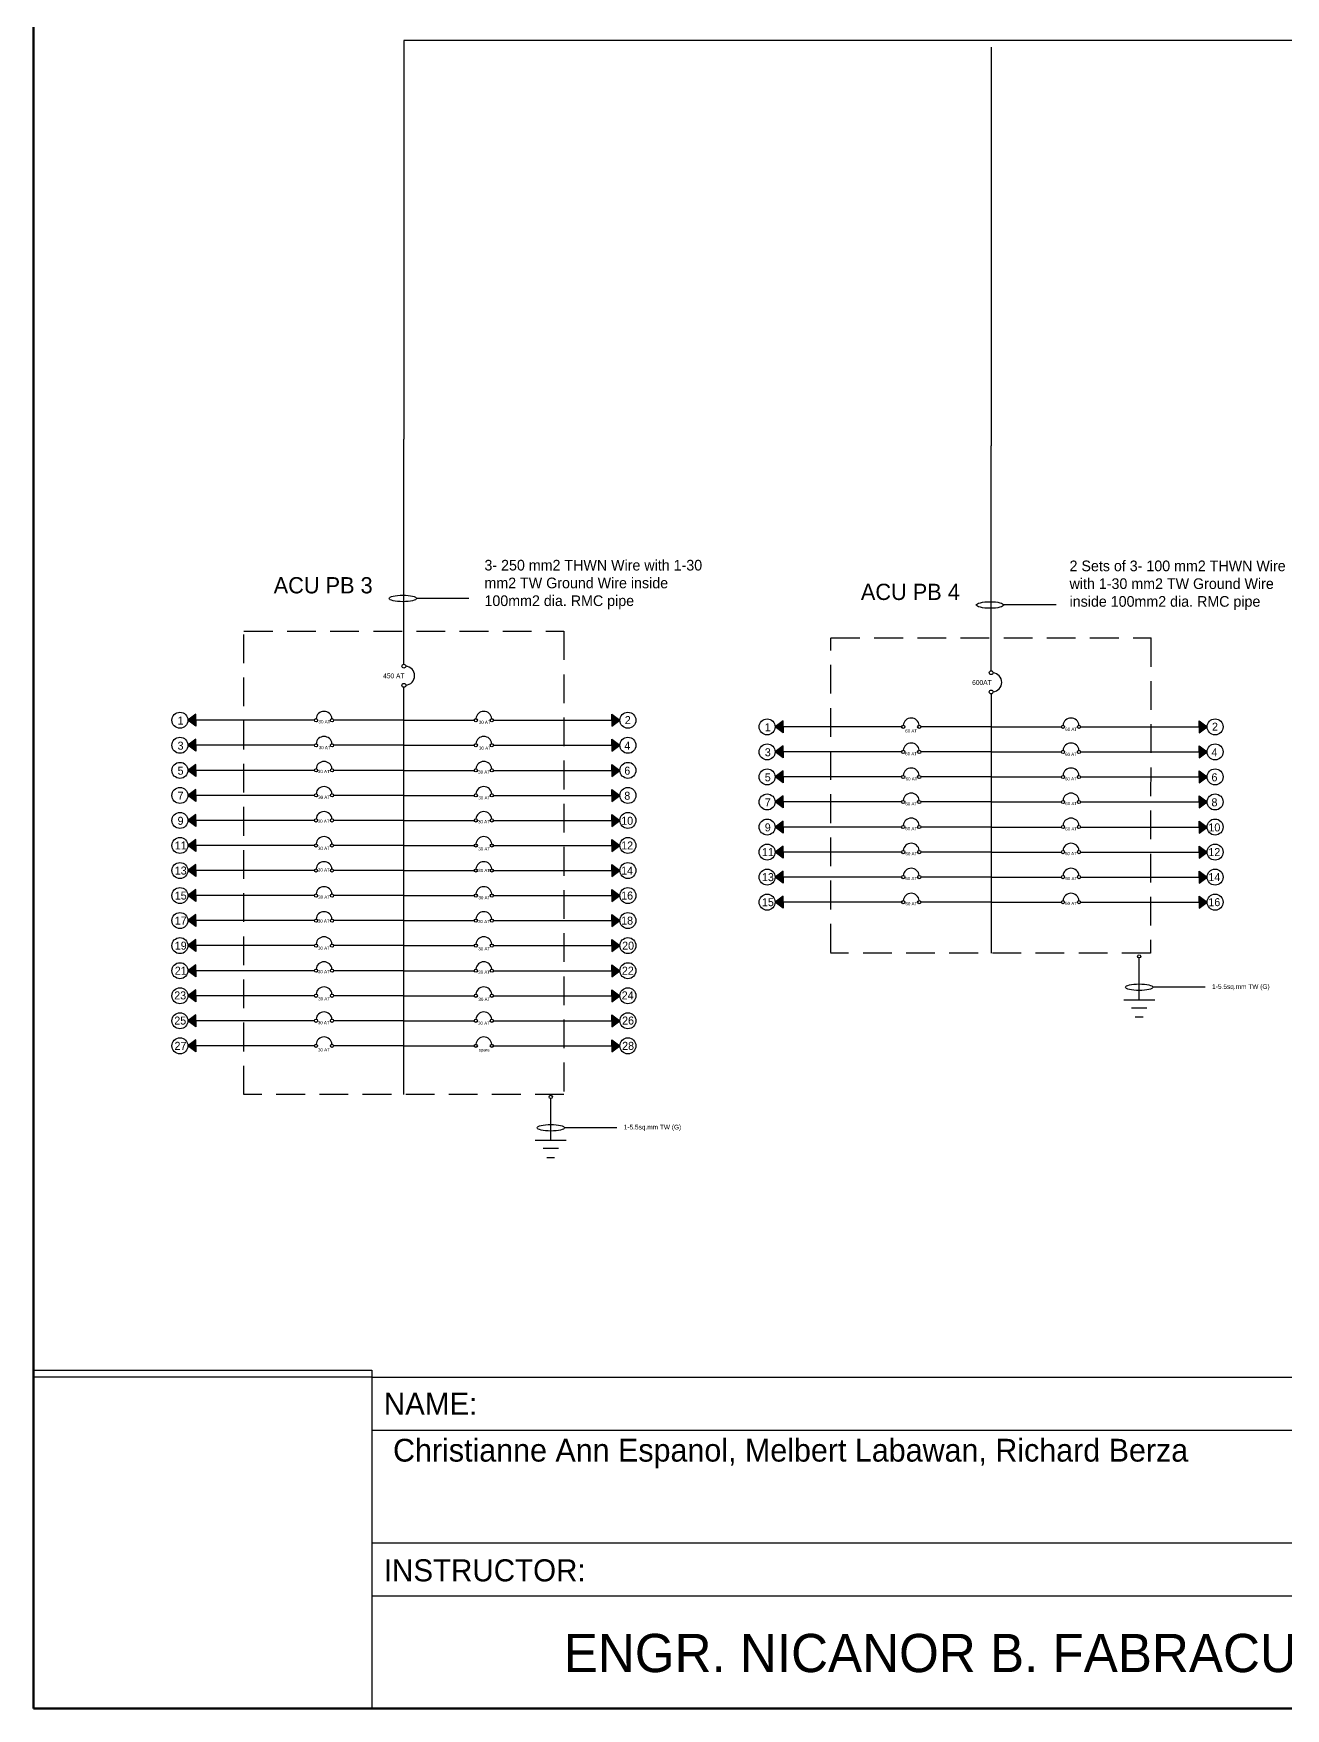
# Model space of a CAD drawing. Header units: inches. Extents: x -2 to 2474, y 1 to 287.
# Drawn here: x 2060.1 to 2198.3, y 1.3 to 186.2 of the extents above; entities that cross this region are included whole.
import ezdxf

# ---------------------------------------------------------------- set-up
doc = ezdxf.new("R2010")
doc.units = ezdxf.units.IN
doc.header["$MEASUREMENT"] = 0
doc.linetypes.add('ACAD_ISO02W100', pattern=[15, 12, -3])
doc.linetypes.add('HIDDEN2', pattern=[4.7625, 3.175, -1.5875])
doc.layers.add('LEGENDS', color=7, linetype='Continuous')
doc.layers.add('wire', color=7, linetype='ACAD_ISO02W100')
doc.layers.add('PIPING', color=7, linetype='Continuous', lineweight=70)
doc.styles.add('Annotative', font='txt')
picture_1 = doc.add_image_def('image1.png', size_in_pixel=(600, 600))

msp = doc.modelspace()

# ---------------------------------------------------------------- hatches: boundary and pattern name
at = {"lineweight": 30, "true_color": 0x000000}
h = msp.add_hatch(color=18, dxfattribs=at)
h.dxf.hatch_style = 1
h.paths.add_polyline_path([(2078.04426, 110.41132), (2078.04426, 111.07365), (2077.16116, 110.41132), (2078.04426, 109.749)])
h = msp.add_hatch(color=18, dxfattribs=at)
h.dxf.hatch_style = 1
h.paths.add_polyline_path([(2123.96554, 110.41132), (2123.96554, 109.749), (2124.84864, 110.41132), (2123.96554, 111.07365)])
h = msp.add_hatch(color=18, dxfattribs=at)
h.dxf.hatch_style = 1
h.paths.add_polyline_path([(2142.8717, 109.68302), (2142.8717, 110.34535), (2141.9886, 109.68302), (2142.8717, 109.0207)])
h = msp.add_hatch(color=18, dxfattribs=at)
h.dxf.hatch_style = 1
h.paths.add_polyline_path([(2188.79298, 109.68302), (2188.79298, 109.0207), (2189.67608, 109.68302), (2188.79298, 110.34535)])
h = msp.add_hatch(color=18, dxfattribs=at)
h.dxf.hatch_style = 1
h.paths.add_polyline_path([(2078.04426, 107.64683), (2078.04426, 108.30916), (2077.16116, 107.64683), (2078.04426, 106.98451)])
h = msp.add_hatch(color=18, dxfattribs=at)
h.dxf.hatch_style = 1
h.paths.add_polyline_path([(2123.96554, 107.64683), (2123.96554, 106.98451), (2124.84864, 107.64683), (2123.96554, 108.30916)])
h = msp.add_hatch(color=18, dxfattribs=at)
h.dxf.hatch_style = 1
h.paths.add_polyline_path([(2142.8717, 106.91853), (2142.8717, 107.58086), (2141.9886, 106.91853), (2142.8717, 106.25621)])
h = msp.add_hatch(color=18, dxfattribs=at)
h.dxf.hatch_style = 1
h.paths.add_polyline_path([(2188.79298, 106.91853), (2188.79298, 106.25621), (2189.67608, 106.91853), (2188.79298, 107.58086)])
h = msp.add_hatch(color=18, dxfattribs=at)
h.dxf.hatch_style = 1
h.paths.add_polyline_path([(2078.04426, 104.88234), (2078.04426, 105.54467), (2077.16116, 104.88234), (2078.04426, 104.22002)])
h = msp.add_hatch(color=18, dxfattribs=at)
h.dxf.hatch_style = 1
h.paths.add_polyline_path([(2123.96554, 104.88234), (2123.96554, 104.22002), (2124.84864, 104.88234), (2123.96554, 105.54467)])
h = msp.add_hatch(color=18, dxfattribs=at)
h.dxf.hatch_style = 1
h.paths.add_polyline_path([(2142.8717, 104.15404), (2142.8717, 104.81637), (2141.9886, 104.15404), (2142.8717, 103.49171)])
h = msp.add_hatch(color=18, dxfattribs=at)
h.dxf.hatch_style = 1
h.paths.add_polyline_path([(2188.79298, 104.15404), (2188.79298, 103.49171), (2189.67608, 104.15404), (2188.79298, 104.81637)])
h = msp.add_hatch(color=18, dxfattribs=at)
h.dxf.hatch_style = 1
h.paths.add_polyline_path([(2078.04426, 102.11785), (2078.04426, 102.78018), (2077.16116, 102.11785), (2078.04426, 101.45552)])
h = msp.add_hatch(color=18, dxfattribs=at)
h.dxf.hatch_style = 1
h.paths.add_polyline_path([(2123.96554, 102.11785), (2123.96554, 101.45552), (2124.84864, 102.11785), (2123.96554, 102.78018)])
h = msp.add_hatch(color=18, dxfattribs=at)
h.dxf.hatch_style = 1
h.paths.add_polyline_path([(2142.8717, 101.38955), (2142.8717, 102.05188), (2141.9886, 101.38955), (2142.8717, 100.72722)])
h = msp.add_hatch(color=18, dxfattribs=at)
h.dxf.hatch_style = 1
h.paths.add_polyline_path([(2188.79298, 101.38955), (2188.79298, 100.72722), (2189.67608, 101.38955), (2188.79298, 102.05188)])
h = msp.add_hatch(color=18, dxfattribs=at)
h.dxf.hatch_style = 1
h.paths.add_polyline_path([(2078.04426, 99.35336), (2078.04426, 100.01568), (2077.16116, 99.35336), (2078.04426, 98.69103)])
h = msp.add_hatch(color=18, dxfattribs=at)
h.dxf.hatch_style = 1
h.paths.add_polyline_path([(2123.96554, 99.35336), (2123.96554, 98.69103), (2124.84864, 99.35336), (2123.96554, 100.01568)])
h = msp.add_hatch(color=18, dxfattribs=at)
h.dxf.hatch_style = 1
h.paths.add_polyline_path([(2142.8717, 98.62506), (2142.8717, 99.28738), (2141.9886, 98.62506), (2142.8717, 97.96273)])
h = msp.add_hatch(color=18, dxfattribs=at)
h.dxf.hatch_style = 1
h.paths.add_polyline_path([(2188.79298, 98.62506), (2188.79298, 97.96273), (2189.67608, 98.62506), (2188.79298, 99.28738)])
h = msp.add_hatch(color=18, dxfattribs=at)
h.dxf.hatch_style = 1
h.paths.add_polyline_path([(2078.04426, 96.58887), (2078.04426, 97.25119), (2077.16116, 96.58887), (2078.04426, 95.92654)])
h = msp.add_hatch(color=18, dxfattribs=at)
h.dxf.hatch_style = 1
h.paths.add_polyline_path([(2123.96554, 96.58887), (2123.96554, 95.92654), (2124.84864, 96.58887), (2123.96554, 97.25119)])
h = msp.add_hatch(color=18, dxfattribs=at)
h.dxf.hatch_style = 1
h.paths.add_polyline_path([(2142.8717, 95.86057), (2142.8717, 96.52289), (2141.9886, 95.86057), (2142.8717, 95.19824)])
h = msp.add_hatch(color=18, dxfattribs=at)
h.dxf.hatch_style = 1
h.paths.add_polyline_path([(2188.79298, 95.86057), (2188.79298, 95.19824), (2189.67608, 95.86057), (2188.79298, 96.52289)])
h = msp.add_hatch(color=18, dxfattribs=at)
h.dxf.hatch_style = 1
h.paths.add_polyline_path([(2078.04426, 93.82437), (2078.04426, 94.4867), (2077.16116, 93.82437), (2078.04426, 93.16205)])
h = msp.add_hatch(color=18, dxfattribs=at)
h.dxf.hatch_style = 1
h.paths.add_polyline_path([(2123.96554, 93.82437), (2123.96554, 93.16205), (2124.84864, 93.82437), (2123.96554, 94.4867)])
h = msp.add_hatch(color=18, dxfattribs=at)
h.dxf.hatch_style = 1
h.paths.add_polyline_path([(2142.8717, 93.09607), (2142.8717, 93.7584), (2141.9886, 93.09607), (2142.8717, 92.43375)])
h = msp.add_hatch(color=18, dxfattribs=at)
h.dxf.hatch_style = 1
h.paths.add_polyline_path([(2188.79298, 93.09607), (2188.79298, 92.43375), (2189.67608, 93.09607), (2188.79298, 93.7584)])
h = msp.add_hatch(color=18, dxfattribs=at)
h.dxf.hatch_style = 1
h.paths.add_polyline_path([(2078.04426, 91.05988), (2078.04426, 91.72221), (2077.16116, 91.05988), (2078.04426, 90.39756)])
h = msp.add_hatch(color=18, dxfattribs=at)
h.dxf.hatch_style = 1
h.paths.add_polyline_path([(2123.96554, 91.05988), (2123.96554, 90.39756), (2124.84864, 91.05988), (2123.96554, 91.72221)])
h = msp.add_hatch(color=18, dxfattribs=at)
h.dxf.hatch_style = 1
h.paths.add_polyline_path([(2142.8717, 90.33158), (2142.8717, 90.99391), (2141.9886, 90.33158), (2142.8717, 89.66926)])
h = msp.add_hatch(color=18, dxfattribs=at)
h.dxf.hatch_style = 1
h.paths.add_polyline_path([(2188.79298, 90.33158), (2188.79298, 89.66926), (2189.67608, 90.33158), (2188.79298, 90.99391)])
h = msp.add_hatch(color=18, dxfattribs=at)
h.dxf.hatch_style = 1
h.paths.add_polyline_path([(2078.04426, 88.29539), (2078.04426, 88.95772), (2077.16116, 88.29539), (2078.04426, 87.63306)])
h = msp.add_hatch(color=18, dxfattribs=at)
h.dxf.hatch_style = 1
h.paths.add_polyline_path([(2123.96554, 88.29539), (2123.96554, 87.63306), (2124.84864, 88.29539), (2123.96554, 88.95772)])
h = msp.add_hatch(color=18, dxfattribs=at)
h.dxf.hatch_style = 1
h.paths.add_polyline_path([(2078.04426, 85.5309), (2078.04426, 86.19323), (2077.16116, 85.5309), (2078.04426, 84.86857)])
h = msp.add_hatch(color=18, dxfattribs=at)
h.dxf.hatch_style = 1
h.paths.add_polyline_path([(2123.96554, 85.5309), (2123.96554, 84.86857), (2124.84864, 85.5309), (2123.96554, 86.19323)])
h = msp.add_hatch(color=18, dxfattribs=at)
h.dxf.hatch_style = 1
h.paths.add_polyline_path([(2078.04426, 82.76641), (2078.04426, 83.42873), (2077.16116, 82.76641), (2078.04426, 82.10408)])
h = msp.add_hatch(color=18, dxfattribs=at)
h.dxf.hatch_style = 1
h.paths.add_polyline_path([(2123.96554, 82.76641), (2123.96554, 82.10408), (2124.84864, 82.76641), (2123.96554, 83.42873)])
h = msp.add_hatch(color=18, dxfattribs=at)
h.dxf.hatch_style = 1
h.paths.add_polyline_path([(2078.04426, 80.00192), (2078.04426, 80.66424), (2077.16116, 80.00192), (2078.04426, 79.33959)])
h = msp.add_hatch(color=18, dxfattribs=at)
h.dxf.hatch_style = 1
h.paths.add_polyline_path([(2123.96554, 80.00192), (2123.96554, 79.33959), (2124.84864, 80.00192), (2123.96554, 80.66424)])
h = msp.add_hatch(color=18, dxfattribs=at)
h.dxf.hatch_style = 1
h.paths.add_polyline_path([(2078.04426, 77.23742), (2078.04426, 77.89975), (2077.16116, 77.23742), (2078.04426, 76.5751)])
h = msp.add_hatch(color=18, dxfattribs=at)
h.dxf.hatch_style = 1
h.paths.add_polyline_path([(2123.96554, 77.23742), (2123.96554, 76.5751), (2124.84864, 77.23742), (2123.96554, 77.89975)])
h = msp.add_hatch(color=18, dxfattribs=at)
h.dxf.hatch_style = 1
h.paths.add_polyline_path([(2078.04426, 74.47293), (2078.04426, 75.13526), (2077.16116, 74.47293), (2078.04426, 73.81061)])
h = msp.add_hatch(color=18, dxfattribs=at)
h.dxf.hatch_style = 1
h.paths.add_polyline_path([(2123.96554, 74.47293), (2123.96554, 73.81061), (2124.84864, 74.47293), (2123.96554, 75.13526)])

# ---------------------------------------------------------------- linework, layer by layer
at = {"lineweight": 30}
for p, q in [((2101.0049, 185.43087), (2101.0049, 141.43507)), ((2267.52465, 185.43087), (2101.0049, 185.43087)), ((2165.83234, 184.70257), (2165.83234, 140.70676)), ((2101.0049, 129.07164), (2101.0049, 141.43507)), ((2165.83234, 128.34334), (2165.83234, 140.70676)), ((2101.0049, 116.59675), (2101.0049, 129.07164)), ((2165.83234, 115.86845), (2165.83234, 128.34334)), ((2102.38823, 123.90108), (2108.17639, 123.90108)), ((2167.21568, 123.17277), (2173.00383, 123.17277)), ((2101.0049, 69.08353), (2101.0049, 114.05354)), ((2165.85767, 84.7176), (2165.85767, 113.31364)), ((2078.04426, 111.07365), (2077.16116, 110.41132)), ((2078.04426, 110.41132), (2078.04426, 111.07365)), ((2123.96554, 111.07365), (2124.84864, 110.41132)), ((2123.96554, 110.41132), (2123.96554, 111.07365)), ((2077.16116, 110.41132), (2077.16116, 110.41132)), ((2078.04426, 109.749), (2077.16116, 110.41132)), ((2078.04426, 110.41132), (2078.04426, 109.749)), ((2083.34287, 110.41132), (2078.04426, 110.41132)), ((2091.12537, 110.41132), (2083.34287, 110.41132)), ((2101.0049, 110.41132), (2093.24471, 110.41132)), ((2101.0049, 110.41132), (2108.76509, 110.41132)), ((2110.88443, 110.41132), (2118.66693, 110.41132)), ((2118.66693, 110.41132), (2123.96554, 110.41132)), ((2123.96554, 109.749), (2124.84864, 110.41132)), ((2123.96554, 110.41132), (2123.96554, 109.749)), ((2124.84864, 110.41132), (2124.84864, 110.41132)), ((2142.8717, 110.34535), (2141.9886, 109.68302)), ((2141.9886, 109.68302), (2141.9886, 109.68302)), ((2142.8717, 109.0207), (2141.9886, 109.68302)), ((2142.8717, 109.68302), (2142.8717, 110.34535)), ((2142.8717, 109.68302), (2142.8717, 109.0207)), ((2148.17031, 109.68302), (2142.8717, 109.68302)), ((2155.95282, 109.68302), (2148.17031, 109.68302)), ((2165.83234, 109.68302), (2158.07216, 109.68302)), ((2165.83234, 109.68302), (2173.59253, 109.68302)), ((2175.71187, 109.68302), (2183.49437, 109.68302)), ((2183.49437, 109.68302), (2188.79298, 109.68302)), ((2188.79298, 110.34535), (2189.67608, 109.68302)), ((2188.79298, 109.68302), (2188.79298, 110.34535)), ((2188.79298, 109.0207), (2189.67608, 109.68302)), ((2188.79298, 109.68302), (2188.79298, 109.0207)), ((2189.67608, 109.68302), (2189.67608, 109.68302)), ((2078.04426, 108.30916), (2077.16116, 107.64683)), ((2077.16116, 107.64683), (2077.16116, 107.64683)), ((2078.04426, 106.98451), (2077.16116, 107.64683)), ((2078.04426, 107.64683), (2078.04426, 108.30916)), ((2078.04426, 107.64683), (2078.04426, 106.98451)), ((2083.34287, 107.64683), (2078.04426, 107.64683)), ((2091.12537, 107.64683), (2083.34287, 107.64683)), ((2101.0049, 107.64683), (2093.24471, 107.64683)), ((2101.0049, 107.64683), (2108.76509, 107.64683)), ((2110.88443, 107.64683), (2118.66693, 107.64683)), ((2118.66693, 107.64683), (2123.96554, 107.64683)), ((2123.96554, 108.30916), (2124.84864, 107.64683)), ((2123.96554, 107.64683), (2123.96554, 108.30916)), ((2123.96554, 106.98451), (2124.84864, 107.64683)), ((2123.96554, 107.64683), (2123.96554, 106.98451)), ((2124.84864, 107.64683), (2124.84864, 107.64683)), ((2142.8717, 107.58086), (2141.9886, 106.91853)), ((2142.8717, 106.91853), (2142.8717, 107.58086)), ((2188.79298, 107.58086), (2189.67608, 106.91853)), ((2188.79298, 106.91853), (2188.79298, 107.58086)), ((2078.04426, 105.54467), (2077.16116, 104.88234)), ((2078.04426, 104.88234), (2078.04426, 105.54467)), ((2123.96554, 105.54467), (2124.84864, 104.88234)), ((2123.96554, 104.88234), (2123.96554, 105.54467)), ((2141.9886, 106.91853), (2141.9886, 106.91853)), ((2142.8717, 106.25621), (2141.9886, 106.91853)), ((2142.8717, 106.91853), (2142.8717, 106.25621)), ((2148.17031, 106.91853), (2142.8717, 106.91853)), ((2155.95282, 106.91853), (2148.17031, 106.91853)), ((2165.83234, 106.91853), (2158.07216, 106.91853)), ((2165.83234, 106.91853), (2173.59253, 106.91853)), ((2175.71187, 106.91853), (2183.49437, 106.91853)), ((2183.49437, 106.91853), (2188.79298, 106.91853)), ((2188.79298, 106.25621), (2189.67608, 106.91853)), ((2188.79298, 106.91853), (2188.79298, 106.25621)), ((2189.67608, 106.91853), (2189.67608, 106.91853)), ((2077.16116, 104.88234), (2077.16116, 104.88234)), ((2078.04426, 104.22002), (2077.16116, 104.88234)), ((2078.04426, 104.88234), (2078.04426, 104.22002)), ((2083.34287, 104.88234), (2078.04426, 104.88234)), ((2091.12537, 104.88234), (2083.34287, 104.88234)), ((2101.0049, 104.88234), (2093.24471, 104.88234)), ((2101.0049, 104.88234), (2108.76509, 104.88234)), ((2110.88443, 104.88234), (2118.66693, 104.88234)), ((2118.66693, 104.88234), (2123.96554, 104.88234)), ((2123.96554, 104.22002), (2124.84864, 104.88234)), ((2123.96554, 104.88234), (2123.96554, 104.22002)), ((2124.84864, 104.88234), (2124.84864, 104.88234)), ((2142.8717, 104.81637), (2141.9886, 104.15404)), ((2141.9886, 104.15404), (2141.9886, 104.15404)), ((2142.8717, 103.49171), (2141.9886, 104.15404)), ((2142.8717, 104.15404), (2142.8717, 104.81637)), ((2142.8717, 104.15404), (2142.8717, 103.49171)), ((2148.17031, 104.15404), (2142.8717, 104.15404)), ((2155.95282, 104.15404), (2148.17031, 104.15404)), ((2165.83234, 104.15404), (2158.07216, 104.15404)), ((2165.83234, 104.15404), (2173.59253, 104.15404)), ((2175.71187, 104.15404), (2183.49437, 104.15404)), ((2183.49437, 104.15404), (2188.79298, 104.15404)), ((2188.79298, 104.81637), (2189.67608, 104.15404)), ((2188.79298, 104.15404), (2188.79298, 104.81637)), ((2188.79298, 103.49171), (2189.67608, 104.15404)), ((2188.79298, 104.15404), (2188.79298, 103.49171)), ((2189.67608, 104.15404), (2189.67608, 104.15404)), ((2078.04426, 102.78018), (2077.16116, 102.11785)), ((2077.16116, 102.11785), (2077.16116, 102.11785)), ((2078.04426, 101.45552), (2077.16116, 102.11785)), ((2078.04426, 102.11785), (2078.04426, 102.78018)), ((2078.04426, 102.11785), (2078.04426, 101.45552)), ((2083.34287, 102.11785), (2078.04426, 102.11785)), ((2091.12537, 102.11785), (2083.34287, 102.11785)), ((2101.0049, 102.11785), (2093.24471, 102.11785)), ((2101.0049, 102.11785), (2108.76509, 102.11785)), ((2110.88443, 102.11785), (2118.66693, 102.11785)), ((2118.66693, 102.11785), (2123.96554, 102.11785)), ((2123.96554, 102.78018), (2124.84864, 102.11785)), ((2123.96554, 102.11785), (2123.96554, 102.78018)), ((2123.96554, 101.45552), (2124.84864, 102.11785)), ((2123.96554, 102.11785), (2123.96554, 101.45552)), ((2124.84864, 102.11785), (2124.84864, 102.11785)), ((2142.8717, 102.05188), (2141.9886, 101.38955)), ((2142.8717, 101.38955), (2142.8717, 102.05188)), ((2188.79298, 102.05188), (2189.67608, 101.38955)), ((2188.79298, 101.38955), (2188.79298, 102.05188)), ((2078.04426, 100.01568), (2077.16116, 99.35336)), ((2078.04426, 99.35336), (2078.04426, 100.01568)), ((2123.96554, 100.01568), (2124.84864, 99.35336)), ((2123.96554, 99.35336), (2123.96554, 100.01568)), ((2141.9886, 101.38955), (2141.9886, 101.38955)), ((2142.8717, 100.72722), (2141.9886, 101.38955)), ((2142.8717, 101.38955), (2142.8717, 100.72722)), ((2148.17031, 101.38955), (2142.8717, 101.38955)), ((2155.95282, 101.38955), (2148.17031, 101.38955)), ((2165.83234, 101.38955), (2158.07216, 101.38955)), ((2165.83234, 101.38955), (2173.59253, 101.38955)), ((2175.71187, 101.38955), (2183.49437, 101.38955)), ((2183.49437, 101.38955), (2188.79298, 101.38955)), ((2188.79298, 100.72722), (2189.67608, 101.38955)), ((2188.79298, 101.38955), (2188.79298, 100.72722)), ((2189.67608, 101.38955), (2189.67608, 101.38955)), ((2077.16116, 99.35336), (2077.16116, 99.35336)), ((2078.04426, 98.69103), (2077.16116, 99.35336)), ((2078.04426, 99.35336), (2078.04426, 98.69103)), ((2083.34287, 99.35336), (2078.04426, 99.35336)), ((2091.12537, 99.35336), (2083.34287, 99.35336)), ((2101.0049, 99.35336), (2093.24471, 99.35336)), ((2101.0049, 99.35336), (2108.76509, 99.35336)), ((2110.88443, 99.35336), (2118.66693, 99.35336)), ((2118.66693, 99.35336), (2123.96554, 99.35336)), ((2123.96554, 98.69103), (2124.84864, 99.35336)), ((2123.96554, 99.35336), (2123.96554, 98.69103)), ((2124.84864, 99.35336), (2124.84864, 99.35336)), ((2142.8717, 99.28738), (2141.9886, 98.62506)), ((2141.9886, 98.62506), (2141.9886, 98.62506)), ((2142.8717, 97.96273), (2141.9886, 98.62506)), ((2142.8717, 98.62506), (2142.8717, 99.28738)), ((2142.8717, 98.62506), (2142.8717, 97.96273)), ((2148.17031, 98.62506), (2142.8717, 98.62506)), ((2155.95282, 98.62506), (2148.17031, 98.62506)), ((2165.83234, 98.62506), (2158.07216, 98.62506)), ((2165.83234, 98.62506), (2173.59253, 98.62506)), ((2175.71187, 98.62506), (2183.49437, 98.62506)), ((2183.49437, 98.62506), (2188.79298, 98.62506)), ((2188.79298, 99.28738), (2189.67608, 98.62506)), ((2188.79298, 98.62506), (2188.79298, 99.28738)), ((2188.79298, 97.96273), (2189.67608, 98.62506)), ((2188.79298, 98.62506), (2188.79298, 97.96273)), ((2189.67608, 98.62506), (2189.67608, 98.62506)), ((2078.04426, 97.25119), (2077.16116, 96.58887)), ((2077.16116, 96.58887), (2077.16116, 96.58887)), ((2078.04426, 95.92654), (2077.16116, 96.58887)), ((2078.04426, 96.58887), (2078.04426, 97.25119)), ((2078.04426, 96.58887), (2078.04426, 95.92654)), ((2083.34287, 96.58887), (2078.04426, 96.58887)), ((2091.12537, 96.58887), (2083.34287, 96.58887)), ((2101.0049, 96.58887), (2093.24471, 96.58887)), ((2101.0049, 96.58887), (2108.76509, 96.58887)), ((2110.88443, 96.58887), (2118.66693, 96.58887)), ((2118.66693, 96.58887), (2123.96554, 96.58887)), ((2123.96554, 97.25119), (2124.84864, 96.58887)), ((2123.96554, 96.58887), (2123.96554, 97.25119)), ((2123.96554, 95.92654), (2124.84864, 96.58887)), ((2123.96554, 96.58887), (2123.96554, 95.92654)), ((2124.84864, 96.58887), (2124.84864, 96.58887)), ((2142.8717, 96.52289), (2141.9886, 95.86057)), ((2142.8717, 95.86057), (2142.8717, 96.52289)), ((2188.79298, 96.52289), (2189.67608, 95.86057)), ((2188.79298, 95.86057), (2188.79298, 96.52289)), ((2078.04426, 94.4867), (2077.16116, 93.82437)), ((2078.04426, 93.82437), (2078.04426, 94.4867)), ((2123.96554, 94.4867), (2124.84864, 93.82437)), ((2123.96554, 93.82437), (2123.96554, 94.4867)), ((2141.9886, 95.86057), (2141.9886, 95.86057)), ((2142.8717, 95.19824), (2141.9886, 95.86057)), ((2142.8717, 95.86057), (2142.8717, 95.19824)), ((2148.17031, 95.86057), (2142.8717, 95.86057)), ((2155.95282, 95.86057), (2148.17031, 95.86057)), ((2165.83234, 95.86057), (2158.07216, 95.86057)), ((2165.83234, 95.86057), (2173.59253, 95.86057)), ((2175.71187, 95.86057), (2183.49437, 95.86057)), ((2183.49437, 95.86057), (2188.79298, 95.86057)), ((2188.79298, 95.19824), (2189.67608, 95.86057)), ((2188.79298, 95.86057), (2188.79298, 95.19824)), ((2189.67608, 95.86057), (2189.67608, 95.86057)), ((2077.16116, 93.82437), (2077.16116, 93.82437)), ((2078.04426, 93.16205), (2077.16116, 93.82437)), ((2078.04426, 93.82437), (2078.04426, 93.16205)), ((2083.34287, 93.82437), (2078.04426, 93.82437)), ((2091.12537, 93.82437), (2083.34287, 93.82437)), ((2101.0049, 93.82437), (2093.24471, 93.82437)), ((2101.0049, 93.82437), (2108.76509, 93.82437)), ((2110.88443, 93.82437), (2118.66693, 93.82437)), ((2118.66693, 93.82437), (2123.96554, 93.82437)), ((2123.96554, 93.16205), (2124.84864, 93.82437)), ((2123.96554, 93.82437), (2123.96554, 93.16205)), ((2124.84864, 93.82437), (2124.84864, 93.82437)), ((2142.8717, 93.7584), (2141.9886, 93.09607)), ((2141.9886, 93.09607), (2141.9886, 93.09607)), ((2142.8717, 92.43375), (2141.9886, 93.09607)), ((2142.8717, 93.09607), (2142.8717, 93.7584)), ((2142.8717, 93.09607), (2142.8717, 92.43375)), ((2148.17031, 93.09607), (2142.8717, 93.09607)), ((2155.95282, 93.09607), (2148.17031, 93.09607)), ((2165.83234, 93.09607), (2158.07216, 93.09607)), ((2165.83234, 93.09607), (2173.59253, 93.09607)), ((2175.71187, 93.09607), (2183.49437, 93.09607)), ((2183.49437, 93.09607), (2188.79298, 93.09607)), ((2188.79298, 93.7584), (2189.67608, 93.09607)), ((2188.79298, 93.09607), (2188.79298, 93.7584)), ((2188.79298, 92.43375), (2189.67608, 93.09607)), ((2188.79298, 93.09607), (2188.79298, 92.43375)), ((2189.67608, 93.09607), (2189.67608, 93.09607)), ((2078.04426, 91.72221), (2077.16116, 91.05988)), ((2077.16116, 91.05988), (2077.16116, 91.05988)), ((2078.04426, 90.39756), (2077.16116, 91.05988)), ((2078.04426, 91.05988), (2078.04426, 91.72221)), ((2078.04426, 91.05988), (2078.04426, 90.39756)), ((2083.34287, 91.05988), (2078.04426, 91.05988)), ((2091.12537, 91.05988), (2083.34287, 91.05988)), ((2101.0049, 91.05988), (2093.24471, 91.05988)), ((2101.0049, 91.05988), (2108.76509, 91.05988)), ((2110.88443, 91.05988), (2118.66693, 91.05988)), ((2118.66693, 91.05988), (2123.96554, 91.05988)), ((2123.96554, 91.72221), (2124.84864, 91.05988)), ((2123.96554, 91.05988), (2123.96554, 91.72221)), ((2123.96554, 90.39756), (2124.84864, 91.05988)), ((2123.96554, 91.05988), (2123.96554, 90.39756)), ((2124.84864, 91.05988), (2124.84864, 91.05988)), ((2142.8717, 90.99391), (2141.9886, 90.33158)), ((2142.8717, 90.33158), (2142.8717, 90.99391)), ((2188.79298, 90.99391), (2189.67608, 90.33158)), ((2188.79298, 90.33158), (2188.79298, 90.99391)), ((2078.04426, 88.95772), (2077.16116, 88.29539)), ((2078.04426, 88.29539), (2078.04426, 88.95772)), ((2123.96554, 88.95772), (2124.84864, 88.29539)), ((2123.96554, 88.29539), (2123.96554, 88.95772)), ((2141.9886, 90.33158), (2141.9886, 90.33158)), ((2142.8717, 89.66926), (2141.9886, 90.33158)), ((2142.8717, 90.33158), (2142.8717, 89.66926)), ((2148.17031, 90.33158), (2142.8717, 90.33158)), ((2155.95282, 90.33158), (2148.17031, 90.33158)), ((2165.83234, 90.33158), (2158.07216, 90.33158)), ((2165.83234, 90.33158), (2173.59253, 90.33158)), ((2175.71187, 90.33158), (2183.49437, 90.33158)), ((2183.49437, 90.33158), (2188.79298, 90.33158)), ((2188.79298, 89.66926), (2189.67608, 90.33158)), ((2188.79298, 90.33158), (2188.79298, 89.66926)), ((2189.67608, 90.33158), (2189.67608, 90.33158)), ((2077.16116, 88.29539), (2077.16116, 88.29539)), ((2078.04426, 87.63306), (2077.16116, 88.29539)), ((2078.04426, 88.29539), (2078.04426, 87.63306)), ((2083.34287, 88.29539), (2078.04426, 88.29539)), ((2091.12537, 88.29539), (2083.34287, 88.29539)), ((2101.0049, 88.29539), (2093.24471, 88.29539)), ((2101.0049, 88.29539), (2108.76509, 88.29539)), ((2110.88443, 88.29539), (2118.66693, 88.29539)), ((2118.66693, 88.29539), (2123.96554, 88.29539)), ((2123.96554, 87.63306), (2124.84864, 88.29539)), ((2123.96554, 88.29539), (2123.96554, 87.63306)), ((2124.84864, 88.29539), (2124.84864, 88.29539)), ((2078.04426, 86.19323), (2077.16116, 85.5309)), ((2077.16116, 85.5309), (2077.16116, 85.5309)), ((2078.04426, 84.86857), (2077.16116, 85.5309)), ((2078.04426, 85.5309), (2078.04426, 86.19323)), ((2078.04426, 85.5309), (2078.04426, 84.86857)), ((2083.34287, 85.5309), (2078.04426, 85.5309)), ((2091.12537, 85.5309), (2083.34287, 85.5309)), ((2101.0049, 85.5309), (2093.24471, 85.5309)), ((2101.0049, 85.5309), (2108.76509, 85.5309)), ((2110.88443, 85.5309), (2118.66693, 85.5309)), ((2118.66693, 85.5309), (2123.96554, 85.5309)), ((2123.96554, 86.19323), (2124.84864, 85.5309)), ((2123.96554, 85.5309), (2123.96554, 86.19323)), ((2123.96554, 84.86857), (2124.84864, 85.5309)), ((2123.96554, 85.5309), (2123.96554, 84.86857)), ((2124.84864, 85.5309), (2124.84864, 85.5309)), ((2078.04426, 83.42873), (2077.16116, 82.76641)), ((2078.04426, 82.76641), (2078.04426, 83.42873)), ((2123.96554, 83.42873), (2124.84864, 82.76641)), ((2123.96554, 82.76641), (2123.96554, 83.42873)), ((2182.18161, 79.55752), (2182.18161, 84.17478)), ((2077.16116, 82.76641), (2077.16116, 82.76641)), ((2078.04426, 82.10408), (2077.16116, 82.76641)), ((2078.04426, 82.76641), (2078.04426, 82.10408)), ((2083.34287, 82.76641), (2078.04426, 82.76641)), ((2091.12537, 82.76641), (2083.34287, 82.76641)), ((2101.0049, 82.76641), (2093.24471, 82.76641)), ((2101.0049, 82.76641), (2108.76509, 82.76641)), ((2110.88443, 82.76641), (2118.66693, 82.76641)), ((2118.66693, 82.76641), (2123.96554, 82.76641)), ((2123.96554, 82.10408), (2124.84864, 82.76641)), ((2123.96554, 82.76641), (2123.96554, 82.10408)), ((2124.84864, 82.76641), (2124.84864, 82.76641)), ((2078.04426, 80.66424), (2077.16116, 80.00192)), ((2077.16116, 80.00192), (2077.16116, 80.00192)), ((2078.04426, 79.33959), (2077.16116, 80.00192)), ((2078.04426, 80.00192), (2078.04426, 80.66424)), ((2078.04426, 80.00192), (2078.04426, 79.33959)), ((2083.34287, 80.00192), (2078.04426, 80.00192)), ((2091.12537, 80.00192), (2083.34287, 80.00192)), ((2101.0049, 80.00192), (2093.24471, 80.00192)), ((2101.0049, 80.00192), (2108.76509, 80.00192)), ((2110.88443, 80.00192), (2118.66693, 80.00192)), ((2118.66693, 80.00192), (2123.96554, 80.00192)), ((2123.96554, 80.66424), (2124.84864, 80.00192)), ((2123.96554, 80.00192), (2123.96554, 80.66424)), ((2123.96554, 79.33959), (2124.84864, 80.00192)), ((2123.96554, 80.00192), (2123.96554, 79.33959)), ((2124.84864, 80.00192), (2124.84864, 80.00192)), ((2180.47291, 79.55752), (2183.89031, 79.55752)), ((2183.68506, 80.98067), (2189.47321, 80.98067)), ((2078.04426, 77.89975), (2077.16116, 77.23742)), ((2078.04426, 77.23742), (2078.04426, 77.89975)), ((2123.96554, 77.89975), (2124.84864, 77.23742)), ((2123.96554, 77.23742), (2123.96554, 77.89975)), ((2181.32726, 78.67442), (2183.03596, 78.67442)), ((2181.75444, 77.67194), (2182.60879, 77.67194)), ((2077.16116, 77.23742), (2077.16116, 77.23742)), ((2078.04426, 76.5751), (2077.16116, 77.23742)), ((2078.04426, 77.23742), (2078.04426, 76.5751)), ((2083.34287, 77.23742), (2078.04426, 77.23742)), ((2091.12537, 77.23742), (2083.34287, 77.23742)), ((2101.0049, 77.23742), (2093.24471, 77.23742)), ((2101.0049, 77.23742), (2108.76509, 77.23742)), ((2110.88443, 77.23742), (2118.66693, 77.23742)), ((2118.66693, 77.23742), (2123.96554, 77.23742)), ((2123.96554, 76.5751), (2124.84864, 77.23742)), ((2123.96554, 77.23742), (2123.96554, 76.5751)), ((2124.84864, 77.23742), (2124.84864, 77.23742)), ((2078.04426, 75.13526), (2077.16116, 74.47293)), ((2077.16116, 74.47293), (2077.16116, 74.47293)), ((2078.04426, 73.81061), (2077.16116, 74.47293)), ((2078.04426, 74.47293), (2078.04426, 75.13526)), ((2078.04426, 74.47293), (2078.04426, 73.81061)), ((2083.34287, 74.47293), (2078.04426, 74.47293)), ((2091.12537, 74.47293), (2083.34287, 74.47293)), ((2101.0049, 74.47293), (2093.24471, 74.47293)), ((2101.0049, 74.47293), (2108.76509, 74.47293)), ((2110.88443, 74.47293), (2118.66693, 74.47293)), ((2118.66693, 74.47293), (2123.96554, 74.47293)), ((2123.96554, 75.13526), (2124.84864, 74.47293)), ((2123.96554, 74.47293), (2123.96554, 75.13526)), ((2123.96554, 73.81061), (2124.84864, 74.47293)), ((2123.96554, 74.47293), (2123.96554, 73.81061)), ((2124.84864, 74.47293), (2124.84864, 74.47293)), ((2117.21894, 64.04508), (2117.21894, 68.66234)), ((2118.72239, 65.46823), (2124.51054, 65.46823)), ((2115.51024, 64.04508), (2118.92764, 64.04508)), ((2116.36459, 63.16198), (2118.07329, 63.16198)), ((2116.79177, 62.15949), (2117.64612, 62.15949))]:
    msp.add_line(p, q, dxfattribs=at)
at = {"linetype": 'HIDDEN2', "lineweight": 30}
for p, q in [((2083.34287, 120.24063), (2118.66693, 120.24063)), ((2083.34287, 69.09394), (2083.34287, 120.24063)), ((2118.66693, 120.24063), (2118.66693, 69.09394)), ((2148.12952, 84.77326), (2148.12952, 119.49687)), ((2148.17031, 119.51233), (2183.49437, 119.51233)), ((2183.45358, 119.49687), (2183.44053, 84.69623)), ((2183.44053, 84.69623), (2148.11647, 84.69623)), ((2118.66693, 69.09394), (2083.34287, 69.09394))]:
    msp.add_line(p, q, dxfattribs=at)
for p, q in [((2097.46993, 37.90291), (2060.10957, 37.90291)), ((2097.46993, 37.90291), (2097.46993, 1.32463)), ((2097.46993, 37.90291), (2237.2521, 37.90291)), ((2097.46993, 32.05039), (2237.2521, 32.05039)), ((2097.46993, 19.61377), (2237.2521, 19.61377)), ((2097.46993, 13.76125), (2237.2521, 13.76125))]:
    msp.add_line(p, q)
at = {"lineweight": 30}
for centre, radius in [((2101.0049, 116.38481), 0.21194), ((2165.83234, 115.65651), 0.21194), ((2101.00487, 114.26549), 0.21194), ((2165.83231, 113.53719), 0.21194), ((2076.27806, 110.41132), 0.8831), ((2125.73174, 110.41132), 0.8831), ((2091.30199, 110.41132), 0.17662), ((2093.06809, 110.4113), 0.17662), ((2108.94171, 110.4113), 0.17662), ((2110.70781, 110.41132), 0.17662), ((2141.1055, 109.68302), 0.8831), ((2156.12944, 109.68302), 0.17662), ((2157.89554, 109.683), 0.17662), ((2173.76915, 109.683), 0.17662), ((2175.53525, 109.68302), 0.17662), ((2190.55919, 109.68302), 0.8831), ((2076.27806, 107.64683), 0.8831), ((2091.30199, 107.64683), 0.17662), ((2093.06809, 107.64681), 0.17662), ((2108.94171, 107.64681), 0.17662), ((2110.70781, 107.64683), 0.17662), ((2125.73174, 107.64683), 0.8831), ((2141.1055, 106.91853), 0.8831), ((2190.55919, 106.91853), 0.8831), ((2076.27806, 104.88234), 0.8831), ((2125.73174, 104.88234), 0.8831), ((2156.12944, 106.91853), 0.17662), ((2157.89554, 106.91851), 0.17662), ((2173.76915, 106.91851), 0.17662), ((2175.53525, 106.91853), 0.17662), ((2091.30199, 104.88234), 0.17662), ((2093.06809, 104.88231), 0.17662), ((2108.94171, 104.88231), 0.17662), ((2110.70781, 104.88234), 0.17662), ((2141.1055, 104.15404), 0.8831), ((2156.12944, 104.15404), 0.17662), ((2157.89554, 104.15401), 0.17662), ((2173.76915, 104.15401), 0.17662), ((2175.53525, 104.15404), 0.17662), ((2190.55919, 104.15404), 0.8831), ((2076.27806, 102.11785), 0.8831), ((2091.30199, 102.11785), 0.17662), ((2093.06809, 102.11782), 0.17662), ((2108.94171, 102.11782), 0.17662), ((2110.70781, 102.11785), 0.17662), ((2125.73174, 102.11785), 0.8831), ((2141.1055, 101.38955), 0.8831), ((2190.55919, 101.38955), 0.8831), ((2076.27806, 99.35336), 0.8831), ((2125.73174, 99.35336), 0.8831), ((2156.12944, 101.38955), 0.17662), ((2157.89554, 101.38952), 0.17662), ((2173.76915, 101.38952), 0.17662), ((2175.53525, 101.38955), 0.17662), ((2091.30199, 99.35336), 0.17662), ((2093.06809, 99.35333), 0.17662), ((2108.94171, 99.35333), 0.17662), ((2110.70781, 99.35336), 0.17662), ((2141.1055, 98.62506), 0.8831), ((2156.12944, 98.62506), 0.17662), ((2157.89554, 98.62503), 0.17662), ((2173.76915, 98.62503), 0.17662), ((2175.53525, 98.62506), 0.17662), ((2190.55919, 98.62506), 0.8831), ((2076.27806, 96.58887), 0.8831), ((2091.30199, 96.58887), 0.17662), ((2093.06809, 96.58884), 0.17662), ((2108.94171, 96.58884), 0.17662), ((2110.70781, 96.58887), 0.17662), ((2125.73174, 96.58887), 0.8831), ((2141.1055, 95.86057), 0.8831), ((2190.55919, 95.86057), 0.8831), ((2076.27806, 93.82437), 0.8831), ((2125.73174, 93.82437), 0.8831), ((2156.12944, 95.86057), 0.17662), ((2157.89554, 95.86054), 0.17662), ((2173.76915, 95.86054), 0.17662), ((2175.53525, 95.86057), 0.17662), ((2091.30199, 93.82437), 0.17662), ((2093.06809, 93.82435), 0.17662), ((2108.94171, 93.82435), 0.17662), ((2110.70781, 93.82437), 0.17662), ((2141.1055, 93.09607), 0.8831), ((2156.12944, 93.09607), 0.17662), ((2157.89554, 93.09605), 0.17662), ((2173.76915, 93.09605), 0.17662), ((2175.53525, 93.09607), 0.17662), ((2190.55919, 93.09607), 0.8831), ((2076.27806, 91.05988), 0.8831), ((2091.30199, 91.05988), 0.17662), ((2093.06809, 91.05986), 0.17662), ((2108.94171, 91.05986), 0.17662), ((2110.70781, 91.05988), 0.17662), ((2125.73174, 91.05988), 0.8831), ((2141.1055, 90.33158), 0.8831), ((2190.55919, 90.33158), 0.8831), ((2076.27806, 88.29539), 0.8831), ((2125.73174, 88.29539), 0.8831), ((2156.12944, 90.33158), 0.17662), ((2157.89554, 90.33156), 0.17662), ((2173.76915, 90.33156), 0.17662), ((2175.53525, 90.33158), 0.17662), ((2091.30199, 88.29539), 0.17662), ((2093.06809, 88.29536), 0.17662), ((2108.94171, 88.29536), 0.17662), ((2110.70781, 88.29539), 0.17662), ((2076.27806, 85.5309), 0.8831), ((2091.30199, 85.5309), 0.17662), ((2093.06809, 85.53087), 0.17662), ((2108.94171, 85.53087), 0.17662), ((2110.70781, 85.5309), 0.17662), ((2125.73174, 85.5309), 0.8831), ((2076.27806, 82.76641), 0.8831), ((2125.73174, 82.76641), 0.8831), ((2182.18161, 84.3514), 0.17662), ((2091.30199, 82.76641), 0.17662), ((2093.06809, 82.76638), 0.17662), ((2108.94171, 82.76638), 0.17662), ((2110.70781, 82.76641), 0.17662), ((2076.27806, 80.00192), 0.8831), ((2091.30199, 80.00192), 0.17662), ((2093.06809, 80.00189), 0.17662), ((2108.94171, 80.00189), 0.17662), ((2110.70781, 80.00192), 0.17662), ((2125.73174, 80.00192), 0.8831), ((2076.27806, 77.23742), 0.8831), ((2125.73174, 77.23742), 0.8831), ((2091.30199, 77.23742), 0.17662), ((2093.06809, 77.2374), 0.17662), ((2108.94171, 77.2374), 0.17662), ((2110.70781, 77.23742), 0.17662), ((2076.27806, 74.47293), 0.8831), ((2091.30199, 74.47293), 0.17662), ((2093.06809, 74.47291), 0.17662), ((2108.94171, 74.47291), 0.17662), ((2110.70781, 74.47293), 0.17662), ((2125.73174, 74.47293), 0.8831), ((2117.21894, 68.83896), 0.17662)]:
    msp.add_circle(centre, radius, dxfattribs=at)
for centre, radius, start, end in [((2101.11721, 115.32515), 1.05972, 275.3698123, 84.6284618), ((2165.94465, 114.59685), 1.05972, 275.3698123, 84.6284618), ((2092.18504, 110.50492), 0.8831, 5.3698123, 174.6284618), ((2109.82476, 110.50492), 0.8831, 5.3715382, 174.6301877), ((2157.01249, 109.77661), 0.8831, 5.3698123, 174.6284618), ((2174.6522, 109.77661), 0.8831, 5.3715382, 174.6301877), ((2092.18504, 107.74042), 0.8831, 5.3698123, 174.6284618), ((2109.82476, 107.74042), 0.8831, 5.3715382, 174.6301877), ((2157.01249, 107.01212), 0.8831, 5.3698123, 174.6284618), ((2174.6522, 107.01212), 0.8831, 5.3715382, 174.6301877), ((2092.18504, 104.97593), 0.8831, 5.3698123, 174.6284618), ((2109.82476, 104.97593), 0.8831, 5.3715382, 174.6301877), ((2157.01249, 104.24763), 0.8831, 5.3698123, 174.6284618), ((2174.6522, 104.24763), 0.8831, 5.3715382, 174.6301877), ((2092.18504, 102.21144), 0.8831, 5.3698123, 174.6284618), ((2109.82476, 102.21144), 0.8831, 5.3715382, 174.6301877), ((2157.01249, 101.48314), 0.8831, 5.3698123, 174.6284618), ((2174.6522, 101.48314), 0.8831, 5.3715382, 174.6301877), ((2092.18504, 99.44695), 0.8831, 5.3698123, 174.6284618), ((2109.82476, 99.44695), 0.8831, 5.3715382, 174.6301877), ((2157.01249, 98.71865), 0.8831, 5.3698123, 174.6284618), ((2174.6522, 98.71865), 0.8831, 5.3715382, 174.6301877), ((2092.18504, 96.68246), 0.8831, 5.3698123, 174.6284618), ((2109.82476, 96.68246), 0.8831, 5.3715382, 174.6301877), ((2157.01249, 95.95416), 0.8831, 5.3698123, 174.6284618), ((2174.6522, 95.95416), 0.8831, 5.3715382, 174.6301877), ((2092.18504, 93.91796), 0.8831, 5.3698123, 174.6284618), ((2109.82476, 93.91796), 0.8831, 5.3715382, 174.6301877), ((2157.01249, 93.18966), 0.8831, 5.3698123, 174.6284618), ((2174.6522, 93.18966), 0.8831, 5.3715382, 174.6301877), ((2092.18504, 91.15347), 0.8831, 5.3698123, 174.6284618), ((2109.82476, 91.15347), 0.8831, 5.3715382, 174.6301877), ((2157.01249, 90.42517), 0.8831, 5.3698123, 174.6284618), ((2174.6522, 90.42517), 0.8831, 5.3715382, 174.6301877), ((2092.18504, 88.38898), 0.8831, 5.3698123, 174.6284618), ((2109.82476, 88.38898), 0.8831, 5.3715382, 174.6301877), ((2092.18504, 85.62449), 0.8831, 5.3698123, 174.6284618), ((2109.82476, 85.62449), 0.8831, 5.3715382, 174.6301877), ((2092.18504, 82.86), 0.8831, 5.3698123, 174.6284618), ((2109.82476, 82.86), 0.8831, 5.3715382, 174.6301877), ((2092.18504, 80.09551), 0.8831, 5.3698123, 174.6284618), ((2109.82476, 80.09551), 0.8831, 5.3715382, 174.6301877), ((2092.18504, 77.33101), 0.8831, 5.3698123, 174.6284618), ((2109.82476, 77.33101), 0.8831, 5.3715382, 174.6301877), ((2092.18504, 74.56652), 0.8831, 5.3698123, 174.6284618), ((2109.82476, 74.56652), 0.8831, 5.3715382, 174.6301877)]:
    msp.add_arc(centre, radius, start, end, dxfattribs=at)
for centre in [(2100.88479, 123.86233), (2165.71223, 123.13403), (2182.18161, 80.94192), (2117.21894, 65.42948)]:
    msp.add_ellipse(centre, major_axis=(1.51209, 0), ratio=0.239999342, dxfattribs=at)
at = {"layer": 'PIPING'}
for p, q in [((2060.10957, 286.93915), (2060.10957, 1.32463)), ((2060.10957, 1.32463), (2473.79888, 1.32463))]:
    msp.add_line(p, q, dxfattribs=at)

# ---------------------------------------------------------------- texts
at = {"lineweight": 30, "attachment_point": 1}
for s, insert, char_height, width in [('3- 250 mm2 THWN Wire with 1-30 mm2 TW Ground Wire inside 100mm2 dia. RMC pipe  ', (2109.89772, 128.11697), 1.1761271, 26.528762), ('2 Sets of 3- 100 mm2 THWN Wire with 1-30 mm2 TW Ground Wire inside 100mm2 dia. RMC pipe  ', (2174.49327, 128.03967), 1.1761271, 26.528762), ('1-5.5sq.mm TW (G) ', (2190.23806, 81.27543), 0.5200544, 6.6279271), ('1-5.5sq.mm TW (G) ', (2125.27539, 65.76299), 0.5200544, 6.6279271)]:
    msp.add_mtext(s, dxfattribs=dict(at, insert=insert, char_height=char_height, width=width))
at = {"lineweight": 30}
for s, heights, insert, char_height, attachment_point in [('450 AT', [0], (2098.70658, 115.57242), 0.529861, 1), (' 600AT', [0], (2163.53403, 114.84412), 0.529861, 1), ('1', [0], (2076.01848, 110.8129), 0.8831, 1), ('30 AT', [0], (2091.57804, 110.42762), 0.353241, 1), ('30 AT', [0], (2109.27212, 110.36648), 0.353241, 1), ('2', [0], (2126.04841, 110.87004), 0.8831, 3), ('1', [0], (2140.84593, 110.0846), 0.8831, 1), ('60 AT', [0], (2156.35155, 109.41859), 0.353241, 1), ('60 AT', [0], (2174.01859, 109.59013), 0.353241, 1), ('2', [0], (2190.87586, 110.14173), 0.8831, 3), ('3', [0.90238], (2076.01848, 108.04841), 0.8831, 1), ('30 AT', [0], (2091.60489, 107.57271), 0.353241, 1), ('30 AT', [0], (2109.29896, 107.51157), 0.353241, 1), ('4', [0.90238], (2125.99132, 108.04841), 0.8831, 3), ('3', [0.90238], (2140.84593, 107.32011), 0.8831, 1), ('4', [0.90238], (2190.81876, 107.32011), 0.8831, 3), ('60 AT', [0], (2156.34677, 106.8996), 0.353241, 1), ('60 AT', [0], (2174.0036, 106.82584), 0.353241, 1), ('5', [0], (2076.01848, 105.28392), 0.8831, 1), ('30 AT', [0], (2091.50867, 104.93849), 0.353241, 1), ('30 AT', [0], (2109.20275, 104.87735), 0.353241, 1), ('6', [0], (2125.99132, 105.28392), 0.8831, 3), ('5', [0], (2140.84593, 104.55562), 0.8831, 1), ('60 AT', [0], (2156.39015, 104.12051), 0.353241, 1), ('60 AT', [0], (2173.98774, 104.12022), 0.353241, 1), ('6', [0], (2190.81876, 104.55562), 0.8831, 3), ('7', [0.8831], (2076.01848, 102.51943), 0.8831, 1), ('30 AT', [0], (2091.53552, 102.08359), 0.353241, 1), ('30 AT', [0], (2109.22959, 102.02245), 0.353241, 1), ('8', [0.8831], (2125.99132, 102.51943), 0.8831, 3), ('7', [0.8831], (2140.84593, 101.79113), 0.8831, 1), ('8', [0.8831], (2190.81876, 101.79113), 0.8831, 3), ('60 AT', [0], (2156.35974, 101.36679), 0.353241, 1), ('60 AT', [0], (2174.01724, 101.39544), 0.353241, 1), ('9', [0], (2076.01848, 99.75494), 0.8831, 1), ('30 AT', [0], (2091.49328, 99.45089), 0.353241, 1), ('30 AT', [0], (2109.18736, 99.38974), 0.353241, 1), ('10', [0], (2126.31022, 99.75494), 0.883102, 3), ('9', [0], (2140.84593, 99.02664), 0.8831, 1), ('60 AT', [0], (2156.36028, 98.62677), 0.353241, 1), ('60 AT', [0], (2174.0172, 98.59705), 0.353241, 1), ('10', [0], (2191.13766, 99.02664), 0.883102, 3), ('11', [0], (2075.70748, 97.02908), 0.883102, 1), ('30 AT', [0], (2091.52012, 96.44889), 0.353241, 1), ('30 AT', [0], (2109.2142, 96.38775), 0.353241, 1), ('12', [0], (2126.30232, 97.02908), 0.883102, 3), ('11', [0], (2140.53492, 96.30078), 0.883102, 1), ('12', [0], (2191.12976, 96.30078), 0.883102, 3), ('60 AT', [0], (2156.37504, 95.85859), 0.353241, 1), ('60 AT', [0], (2173.98785, 95.8731), 0.353241, 1), ('13', [0], (2075.70748, 94.26459), 0.883102, 1), ('30 AT', [0], (2091.51264, 94.06783), 0.353241, 1), ('30 AT', [0], (2109.20672, 94.00669), 0.353241, 1), ('14', [0], (2126.30232, 94.26459), 0.883102, 3), ('13', [0], (2140.53492, 93.53629), 0.883102, 1), ('60 AT', [0], (2156.36038, 93.11912), 0.353241, 1), ('60 AT', [0], (2174.03217, 93.11912), 0.353241, 1), ('14', [0], (2191.12976, 93.53629), 0.883102, 3), ('15', [0], (2075.70748, 91.5001), 0.883102, 1), ('30 AT', [0], (2091.53949, 91.06583), 0.353241, 1), ('30 AT', [0], (2109.23356, 91.00469), 0.353241, 1), ('16', [0], (2126.30232, 91.5001), 0.883102, 3), ('15', [0], (2140.53492, 90.7718), 0.883102, 1), ('16', [0], (2191.12976, 90.7718), 0.883102, 3), ('60 AT', [0], (2156.37525, 90.34007), 0.353241, 1), ('60 AT', [0], (2174.00526, 90.36671), 0.353241, 1), ('17', [0], (2075.70748, 88.73561), 0.883102, 1), ('30 AT', [0], (2091.49725, 88.43313), 0.353241, 1), ('30 AT', [0], (2109.19133, 88.37199), 0.353241, 1), ('18', [0], (2126.30232, 88.73561), 0.883102, 3), ('19', [0], (2075.70748, 85.97112), 0.883102, 1), ('30 AT', [0], (2091.52409, 85.43113), 0.353241, 1), ('30 AT', [0], (2109.21817, 85.36999), 0.353241, 1), ('20', [0], (2126.41105, 85.97112), 0.883102, 3), ('21', [0], (2075.70748, 83.20662), 0.883102, 1), ('22', [0], (2126.38432, 83.20662), 0.883102, 3), ('30 AT', [0], (2091.51266, 82.8452), 0.353241, 1), ('30 AT', [0], (2109.20673, 82.78406), 0.353241, 1), ('23', [0], (2075.64856, 80.4815), 0.883102, 1), ('30 AT', [0], (2091.5395, 79.8432), 0.353241, 1), ('30 AT', [0], (2109.23358, 79.78206), 0.353241, 1), ('24', [0], (2126.36124, 80.4815), 0.883102, 3), ('25', [0], (2075.65585, 77.70547), 0.883102, 1), ('26', [0], (2126.40801, 77.70547), 0.883102, 3), ('30 AT', [0], (2091.49726, 77.2105), 0.353241, 1), ('30 AT', [0], (2109.19134, 77.14936), 0.353241, 1), ('27', [0], (2075.68197, 74.91315), 0.883102, 1), ('30 AT', [0], (2091.52411, 74.2085), 0.353241, 1), ('spare', [0], (2110.48569, 74.2085), 0.353241, 3), ('28', [0], (2126.41044, 74.91315), 0.883102, 3)]:
    msp.add_mtext_dynamic_manual_height_columns(s, width=174.9023624, gutter_width=220.77538, heights=heights, dxfattribs=dict(at, insert=insert, char_height=char_height, attachment_point=attachment_point))
at = {"attachment_point": 1, "style": 'Annotative'}
for s, insert, char_height, width in [('NAME:', (2098.78392, 36.18181), 2.438462, 8.0676754), ('INSTRUCTOR:', (2098.78392, 17.7951), 2.4384616, 8.0676754), ('\\pxqc;ENGR. NICANOR B. FABRACUER. JR.', (2107.60856, 9.56019), 4.2218919, 122.4735154)]:
    msp.add_mtext(s, dxfattribs=dict(at, insert=insert, char_height=char_height, width=width))
at = {"layer": 'LEGENDS', "lineweight": 30, "char_height": 1.792905, "attachment_point": 1}
for s, insert in [('ACU PB 3', (2086.62658, 126.20898)), ('ACU PB 4', (2151.45402, 125.48068))]:
    msp.add_mtext_dynamic_manual_height_columns(s, width=42.0242729, gutter_width=8.96452, heights=[0], dxfattribs=dict(at, insert=insert))
at = {"layer": 'wire', "insert": (2099.80328, 31.09183), "char_height": 2.5127779, "width": 136.1978387, "attachment_point": 1, "style": 'Annotative'}
msp.add_mtext('Christianne Ann Espanol, Melbert Labawan, Richard Berza', dxfattribs=at)

# ---------------------------------------------------------------- pictures from other files: only their frames are drawn
at = {"layer": 'wire'}
image = msp.add_image(picture_1, insert=(2060.10957, 1.32463), size_in_units=(37.36037, 37.36037), dxfattribs=at)
image.dxf.flags = 15

doc.saveas('drawing.dxf')
